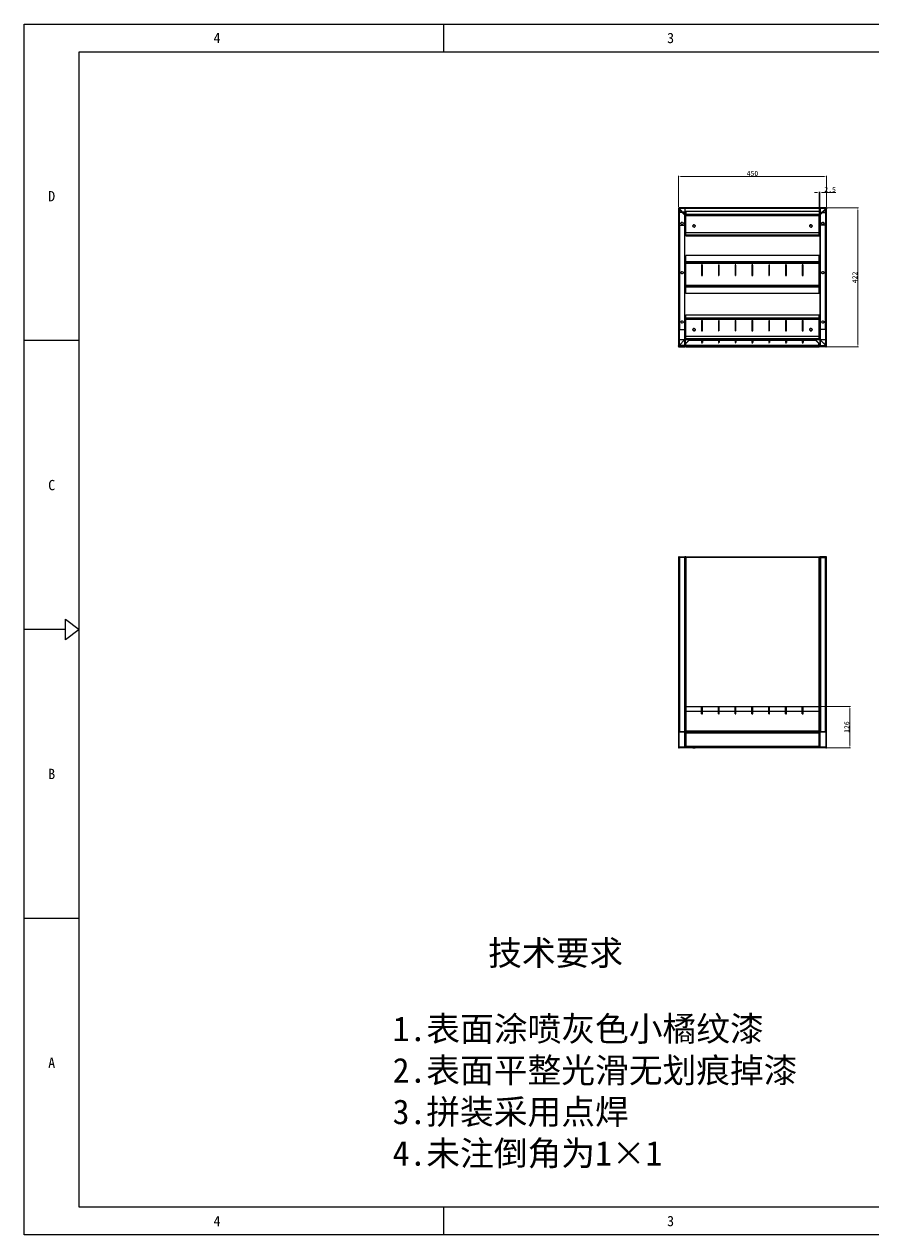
# Model space of a CAD drawing. Header units: millimetres. Extents: x 13106 to 40242, y 18888 to 28426.
# Drawn here: x 19499 to 22078, y 24299 to 27975 of the extents above; entities that cross this region are included whole.
import ezdxf
from ezdxf.enums import TextEntityAlignment as Align

# ---------------------------------------------------------------- set-up
doc = ezdxf.new("R2010")
doc.units = ezdxf.units.MM
doc.header["$PDSIZE"] = -1
doc.linetypes.add('HIDDEN', pattern=[1.905, 1.27, -0.635])
for name, color, linetype in [('02___PRT_ALL_AXES', 7, 'Continuous'), ('DEFAULT_2', 8, 'HIDDEN'), ('print', 30, 'Continuous')]:
    doc.layers.add(name, color=color, linetype=linetype)
doc.layers.add('dim', color=2, linetype='Continuous', lineweight=9)
doc.styles.add('Dartop', font='')
doc.styles.add('hzHT', font='simhei.ttf')
doc.styles.get('Dartop').set_extended_font_data('FangSong_GB2312')
doc.dimstyles.new('3', dxfattribs={"dimtxt": 15, "dimasz": 7, "dimexe": 2, "dimexo": 3, "dimgap": 2, "dimtad": 1, "dimzin": 9, "dimdsep": 46, "dimtxsty": 'Standard', "dimcen": 1, "dimadec": 1, "dimazin": 2, "dimtfac": 0.5, "dimtmove": 0, "dimatfit": 3, "dimfxl": 0, "dimtolj": 1, "dimlwd": 9, "dimlwe": 9, "dimarcsym": 0})

# ---------------------------------------------------------------- blocks, each defined once
blk = doc.blocks.new('*D354')
at = {"layer": 'Defpoints', "color": 0, "lineweight": 9, "transparency": 16777216}
for p in [(21917.5, 27463.4), (21915, 27394.1), (21917.5, 27394.1)]:
    blk.add_point(p, dxfattribs=at)
at = {"layer": 'dim', "color": 0, "lineweight": 9, "transparency": 16777216}
for p, q in [((21908, 27463.4), (21901, 27463.4)), ((21915, 27397.1), (21915, 27465.4)), ((21915, 27463.4), (21917.5, 27463.4)), ((21917.5, 27397.1), (21917.5, 27465.4)), ((21924.5, 27463.4), (21965.5, 27463.4))]:
    blk.add_line(p, q, dxfattribs=at)
for points in [[(21908, 27464.5), (21908, 27462.2), (21915, 27463.4)], [(21924.5, 27464.5), (21924.5, 27462.2), (21917.5, 27463.4)]]:
    blk.add_solid(points, dxfattribs=at)
at = {"layer": 'dim', "color": 0, "lineweight": 9, "transparency": 16777216, "insert": (21948.5, 27472.9), "char_height": 15, "attachment_point": 5}
blk.add_mtext('\\A1;2.5', dxfattribs=at)
blk = doc.blocks.new('*D355')
at = {"layer": 'Defpoints', "color": 0, "lineweight": 9, "transparency": 16777216}
for p in [(21937.5, 27512.1), (21487.5, 27417.1), (21937.5, 27417.1)]:
    blk.add_point(p, dxfattribs=at)
at = {"layer": 'dim', "color": 0, "lineweight": 9, "transparency": 16777216}
for p, q in [((21487.5, 27420.1), (21487.5, 27514.1)), ((21494.5, 27512.1), (21930.5, 27512.1)), ((21937.5, 27420.1), (21937.5, 27514.1))]:
    blk.add_line(p, q, dxfattribs=at)
for points in [[(21494.5, 27513.2), (21494.5, 27510.9), (21487.5, 27512.1)], [(21930.5, 27513.2), (21930.5, 27510.9), (21937.5, 27512.1)]]:
    blk.add_solid(points, dxfattribs=at)
at = {"layer": 'dim', "color": 0, "lineweight": 9, "transparency": 16777216, "insert": (21712.5, 27521.6), "char_height": 15, "attachment_point": 5}
blk.add_mtext('\\A1;450', dxfattribs=at)
blk = doc.blocks.new('*D356')
at = {"layer": 'Defpoints', "color": 0, "lineweight": 9, "transparency": 16777216}
for p in [(21935.5, 27417.1), (22033, 27417.1), (21935.5, 26995.1)]:
    blk.add_point(p, dxfattribs=at)
at = {"layer": 'dim', "color": 0, "lineweight": 9, "transparency": 16777216}
for p, q in [((21938.5, 27417.1), (22035, 27417.1)), ((22033, 27002.1), (22033, 27410.1)), ((21938.5, 26995.1), (22035, 26995.1))]:
    blk.add_line(p, q, dxfattribs=at)
for points in [[(22031.8, 27410.1), (22034.1, 27410.1), (22033, 27417.1)], [(22031.8, 27002.1), (22034.1, 27002.1), (22033, 26995.1)]]:
    blk.add_solid(points, dxfattribs=at)
at = {"layer": 'dim', "color": 0, "lineweight": 9, "transparency": 16777216, "insert": (22023.5, 27206.1), "char_height": 15, "attachment_point": 5, "rotation": 90}
blk.add_mtext('\\A1;422', dxfattribs=at)
blk = doc.blocks.new('*D358')
at = {"layer": 'Defpoints', "color": 0, "lineweight": 9, "transparency": 16777216}
for p in [(21871.7, 25903.6), (21875, 25777.6), (22008.7, 25777.6)]:
    blk.add_point(p, dxfattribs=at)
at = {"layer": 'dim', "color": 0, "lineweight": 9, "transparency": 16777216}
for p, q in [((21874.7, 25903.6), (22010.7, 25903.6)), ((22008.7, 25896.6), (22008.7, 25784.6)), ((21878, 25777.6), (22010.7, 25777.6))]:
    blk.add_line(p, q, dxfattribs=at)
for points in [[(22007.6, 25896.6), (22009.9, 25896.6), (22008.7, 25903.6)], [(22007.6, 25784.6), (22009.9, 25784.6), (22008.7, 25777.6)]]:
    blk.add_solid(points, dxfattribs=at)
at = {"layer": 'dim', "color": 0, "lineweight": 9, "transparency": 16777216, "insert": (21999.2, 25840.6), "char_height": 15, "attachment_point": 5, "rotation": 90}
blk.add_mtext('\\A1;126', dxfattribs=at)

msp = doc.modelspace()

# ---------------------------------------------------------------- linework, layer by layer
at = {"color": 0}
for p, q in [((20774.499, 27891.333), (20774.499, 27974.874)), ((19666.364, 24382.598), (19666.364, 27891.333)), ((19666.364, 27891.333), (24639.496, 27891.333)), ((19666.364, 27014.149), (19499.282, 27014.149)), ((19624.594, 26136.965), (19499.282, 26136.965)), ((19666.364, 25259.781), (19499.282, 25259.781)), ((24639.496, 24382.598), (19666.364, 24382.598)), ((20774.499, 24299.056), (20774.499, 24382.598))]:
    msp.add_line(p, q, dxfattribs=at)
at = {"color": 3, "linetype": 'Continuous'}
for p, q in [((21487.508, 27417.146), (21487.508, 26997.146)), ((21936.508, 27417.146), (21488.508, 27417.146)), ((21488.508, 27416.146), (21507.508, 27397.146)), ((21489.4, 27413.215), (21489.508, 27413.146)), ((21935.508, 27415.146), (21489.508, 27415.146)), ((21489.508, 27413.146), (21489.508, 26999.146)), ((21507.508, 27395.146), (21489.508, 27413.146)), ((21917.508, 27397.146), (21507.508, 27397.146)), ((21507.508, 27000.446), (21507.508, 27395.146)), ((21510.008, 27332.146), (21510.008, 27397.146)), ((21510.008, 27394.146), (21915.008, 27394.146)), ((21915.008, 27332.146), (21915.008, 27397.146)), ((21917.508, 27397.146), (21936.508, 27416.146)), ((21935.508, 27413.146), (21917.508, 27395.146)), ((21917.508, 27395.146), (21917.508, 27000.446)), ((21935.615, 27413.215), (21935.508, 27413.146)), ((21935.508, 26999.146), (21935.508, 27413.146)), ((21937.508, 26997.146), (21937.508, 27417.146)), ((21510.008, 27335.146), (21915.008, 27335.146)), ((21510.008, 27332.146), (21915.008, 27332.146)), ((21510.008, 27157.146), (21510.008, 27272.146)), ((21915.008, 27272.146), (21510.008, 27272.146)), ((21915.008, 27253.146), (21510.008, 27253.146)), ((21915.008, 27252.146), (21510.008, 27252.146)), ((21915.008, 27248.146), (21510.008, 27248.146)), ((21915.008, 27157.146), (21915.008, 27272.146)), ((21915.008, 27181.146), (21510.008, 27181.146)), ((21915.008, 27177.146), (21510.008, 27177.146)), ((21915.008, 27176.146), (21510.008, 27176.146)), ((21915.008, 27157.146), (21510.008, 27157.146)), ((21510.008, 27017.146), (21510.008, 27092.146)), ((21510.008, 27092.146), (21915.008, 27092.146)), ((21915.008, 27017.146), (21915.008, 27092.146)), ((21915.008, 27082.146), (21510.008, 27082.146)), ((21510.008, 27079.146), (21915.008, 27079.146)), ((21510.008, 27020.146), (21915.008, 27020.146)), ((21509.092, 26996.146), (21488.508, 26996.146)), ((21489.4, 26999.078), (21489.508, 26999.146)), ((21489.508, 26999.146), (21507.508, 27017.146)), ((21489.508, 26995.146), (21507.508, 26995.146)), ((21505.508, 26998.446), (21490.533, 26998.446)), ((21510.508, 26998.146), (21508.008, 26998.146)), ((21509.108, 26996.046), (21509.108, 26996.13)), ((21510.008, 27017.146), (21915.008, 27017.146)), ((21510.108, 26995.046), (21914.908, 26995.046)), ((21520.508, 27015.046), (21510.508, 27005.046)), ((21510.508, 26996.046), (21510.508, 27005.046)), ((21510.508, 26997.046), (21914.508, 26997.046)), ((21520.508, 27015.046), (21904.508, 27015.046)), ((21914.508, 27005.046), (21904.508, 27015.046)), ((21914.508, 26996.046), (21914.508, 27005.046)), ((21917.008, 26998.146), (21914.508, 26998.146)), ((21915.908, 26996.046), (21915.908, 26996.13)), ((21915.924, 26996.146), (21936.508, 26996.146)), ((21917.508, 27017.146), (21935.508, 26999.146)), ((21935.508, 26995.146), (21917.508, 26995.146)), ((21919.508, 26998.446), (21934.483, 26998.446)), ((21935.615, 26999.078), (21935.508, 26999.146)), ((21487.508, 26357.638), (21487.508, 25777.638)), ((21487.508, 26357.638), (21507.508, 26357.638)), ((21489.508, 26357.638), (21489.508, 25827.638)), ((21506.483, 26357.638), (21506.483, 25827.638)), ((21507.508, 26357.638), (21507.508, 25827.638)), ((21510.508, 26357.638), (21914.508, 26357.638)), ((21917.508, 25827.638), (21917.508, 26357.638)), ((21937.508, 26357.638), (21917.508, 26357.638)), ((21918.533, 25827.638), (21918.533, 26357.638)), ((21935.508, 25827.638), (21935.508, 26357.638)), ((21937.508, 25777.638), (21937.508, 26357.638)), ((21508.008, 25827.638), (21508.008, 25903.638)), ((21508.008, 25903.638), (21917.008, 25903.638)), ((21558.008, 25902.622), (21508.008, 25902.622)), ((21558.008, 25881.138), (21558.008, 25903.638)), ((21558.008, 25881.138), (21560.508, 25881.138)), ((21560.508, 25881.138), (21560.508, 25903.638)), ((21609.008, 25902.622), (21560.508, 25902.622)), ((21609.008, 25881.138), (21609.008, 25903.638)), ((21609.008, 25881.138), (21611.508, 25881.138)), ((21611.508, 25881.138), (21611.508, 25903.638)), ((21660.008, 25902.622), (21611.508, 25902.622)), ((21660.008, 25881.138), (21660.008, 25903.638)), ((21660.008, 25881.138), (21662.508, 25881.138)), ((21662.508, 25881.138), (21662.508, 25903.638)), ((21711.008, 25902.622), (21662.508, 25902.622)), ((21711.008, 25881.138), (21711.008, 25903.638)), ((21711.008, 25881.138), (21713.508, 25881.138)), ((21713.508, 25881.138), (21713.508, 25903.638)), ((21762.008, 25902.622), (21713.508, 25902.622)), ((21762.008, 25881.138), (21762.008, 25903.638)), ((21762.008, 25881.138), (21764.508, 25881.138)), ((21764.508, 25881.138), (21764.508, 25903.638)), ((21813.008, 25902.622), (21764.508, 25902.622)), ((21813.008, 25881.138), (21813.008, 25903.638)), ((21813.008, 25881.138), (21815.508, 25881.138)), ((21815.508, 25881.138), (21815.508, 25903.638)), ((21864.008, 25902.622), (21815.508, 25902.622)), ((21864.008, 25881.138), (21864.008, 25903.638)), ((21864.008, 25881.138), (21866.508, 25881.138)), ((21866.508, 25881.138), (21866.508, 25903.638)), ((21917.008, 25902.622), (21866.508, 25902.622)), ((21917.008, 25827.638), (21917.008, 25903.638)), ((21488.508, 25827.638), (21936.508, 25827.638)), ((21936.508, 25825.638), (21488.508, 25825.638)), ((21488.508, 25825.638), (21488.508, 25779.638)), ((21917.008, 25828.638), (21508.008, 25828.638)), ((21936.508, 25825.638), (21936.508, 25779.638)), ((21936.508, 25779.638), (21488.508, 25779.638)), ((21935.508, 25777.638), (21489.508, 25777.638))]:
    msp.add_line(p, q, dxfattribs=at)
at = {"color": 7, "linetype": 'Continuous'}
for p, q in [((21487.508, 27417.146), (21488.508, 27417.146)), ((21487.508, 27415.146), (21489.508, 27415.146)), ((21488.508, 27417.146), (21488.508, 27415.146)), ((21489.4, 27413.215), (21489.454, 27413.215)), ((21489.434, 27413.241), (21489.454, 27413.215)), ((21489.454, 27413.215), (21489.49, 27413.169)), ((21937.508, 27415.146), (21935.508, 27415.146)), ((21935.561, 27413.215), (21935.526, 27413.169)), ((21935.582, 27413.241), (21935.561, 27413.215)), ((21935.615, 27413.215), (21935.561, 27413.215)), ((21937.508, 27417.146), (21936.508, 27417.146)), ((21936.508, 27417.146), (21936.508, 27415.146)), ((21508.008, 27019.146), (21508.008, 27017.146)), ((21510.008, 27019.146), (21508.008, 27019.146)), ((21917.008, 27019.146), (21915.008, 27019.146)), ((21917.008, 27019.146), (21917.008, 27017.146)), ((21487.508, 26997.146), (21509.092, 26997.146)), ((21488.508, 26996.146), (21488.508, 26997.146)), ((21489.4, 26999.078), (21489.454, 26999.078)), ((21489.434, 26999.052), (21489.454, 26999.078)), ((21489.454, 26999.078), (21489.49, 26999.124)), ((21489.508, 26995.146), (21489.508, 26996.146)), ((21489.833, 26999.471), (21490.508, 26999.471)), ((21490.508, 26999.471), (21490.508, 27000.146)), ((21490.533, 26998.446), (21490.533, 26999.446)), ((21505.508, 26999.446), (21490.533, 26999.446)), ((21505.508, 26998.446), (21505.508, 26999.446)), ((21506.508, 27000.446), (21506.508, 27016.146)), ((21507.508, 27000.446), (21506.508, 27000.446)), ((21507.508, 27017.146), (21510.008, 27017.146)), ((21507.508, 26995.146), (21507.508, 26996.146)), ((21508.008, 27017.13), (21508.008, 26999.162)), ((21558.008, 27017.13), (21508.008, 27017.13)), ((21510.508, 26999.162), (21508.008, 26999.162)), ((21510.508, 26999.146), (21508.008, 26999.146)), ((21508.008, 26999.146), (21508.008, 26998.146)), ((21509.092, 26996.146), (21509.092, 26997.146)), ((21509.108, 26996.13), (21510.108, 26996.13)), ((21509.108, 26996.046), (21510.508, 26996.046)), ((21510.108, 26995.046), (21510.108, 26996.13)), ((21510.508, 26995.046), (21510.508, 26996.046)), ((21558.008, 27017.13), (21558.008, 27015.046)), ((21560.508, 27016.046), (21558.008, 27016.046)), ((21609.008, 27017.13), (21560.508, 27017.13)), ((21560.508, 27017.13), (21560.508, 27015.046)), ((21609.008, 27017.13), (21609.008, 27015.046)), ((21611.508, 27016.046), (21609.008, 27016.046)), ((21660.008, 27017.13), (21611.508, 27017.13)), ((21611.508, 27017.13), (21611.508, 27015.046)), ((21660.008, 27017.13), (21660.008, 27015.046)), ((21662.508, 27016.046), (21660.008, 27016.046)), ((21711.008, 27017.13), (21662.508, 27017.13)), ((21662.508, 27017.13), (21662.508, 27015.046)), ((21711.008, 27017.13), (21711.008, 27015.046)), ((21713.508, 27016.046), (21711.008, 27016.046)), ((21762.008, 27017.13), (21713.508, 27017.13)), ((21713.508, 27017.13), (21713.508, 27015.046)), ((21762.008, 27017.13), (21762.008, 27015.046)), ((21764.508, 27016.046), (21762.008, 27016.046)), ((21813.008, 27017.13), (21764.508, 27017.13)), ((21764.508, 27017.13), (21764.508, 27015.046)), ((21813.008, 27017.13), (21813.008, 27015.046)), ((21815.508, 27016.046), (21813.008, 27016.046)), ((21864.008, 27017.13), (21815.508, 27017.13)), ((21815.508, 27017.13), (21815.508, 27015.046)), ((21864.008, 27017.13), (21864.008, 27015.046)), ((21866.508, 27016.046), (21864.008, 27016.046)), ((21917.008, 27017.13), (21866.508, 27017.13)), ((21866.508, 27017.13), (21866.508, 27015.046)), ((21917.008, 26999.162), (21914.508, 26999.162)), ((21917.008, 26999.146), (21914.508, 26999.146)), ((21914.508, 26996.046), (21915.908, 26996.046)), ((21914.508, 26995.046), (21914.508, 26996.046)), ((21915.908, 26996.13), (21914.908, 26996.13)), ((21914.908, 26995.046), (21914.908, 26996.13)), ((21915.008, 27017.146), (21917.508, 27017.146)), ((21915.924, 26997.146), (21937.508, 26997.146)), ((21915.924, 26996.146), (21915.924, 26997.146)), ((21917.008, 27017.13), (21917.008, 26999.162)), ((21917.008, 26999.146), (21917.008, 26998.146)), ((21917.508, 27000.446), (21918.508, 27000.446)), ((21917.508, 26995.146), (21917.508, 26996.146)), ((21918.508, 27016.146), (21918.508, 27000.446)), ((21919.508, 26999.446), (21934.483, 26999.446)), ((21919.508, 26998.446), (21919.508, 26999.446)), ((21934.483, 26998.446), (21934.483, 26999.446)), ((21934.508, 26999.471), (21934.508, 27000.146)), ((21935.183, 26999.471), (21934.508, 26999.471)), ((21935.508, 26995.146), (21935.508, 26996.146)), ((21935.561, 26999.078), (21935.526, 26999.124)), ((21935.615, 26999.078), (21935.561, 26999.078)), ((21935.582, 26999.052), (21935.561, 26999.078)), ((21936.508, 26996.146), (21936.508, 26997.146)), ((21510.508, 26357.638), (21507.508, 26357.638)), ((21509.092, 26357.638), (21509.092, 25903.638)), ((21510.108, 26357.638), (21510.108, 25903.638)), ((21510.508, 26355.638), (21510.508, 26357.638)), ((21914.508, 26356.638), (21510.508, 26356.638)), ((21914.508, 26355.638), (21510.508, 26355.638)), ((21520.508, 26356.638), (21520.508, 26357.638)), ((21904.508, 26356.638), (21904.508, 26357.638)), ((21914.508, 26355.638), (21914.508, 26357.638)), ((21914.508, 26357.638), (21917.508, 26357.638)), ((21914.908, 25903.638), (21914.908, 26357.638)), ((21915.924, 25903.638), (21915.924, 26357.638)), ((21558.008, 25902.638), (21560.508, 25902.638)), ((21560.508, 25902.622), (21558.008, 25902.622)), ((21560.508, 25887.638), (21558.008, 25887.638)), ((21609.008, 25902.638), (21611.508, 25902.638)), ((21611.508, 25902.622), (21609.008, 25902.622)), ((21611.508, 25887.638), (21609.008, 25887.638)), ((21660.008, 25902.638), (21662.508, 25902.638)), ((21662.508, 25902.622), (21660.008, 25902.622)), ((21662.508, 25887.638), (21660.008, 25887.638)), ((21711.008, 25902.638), (21713.508, 25902.638)), ((21713.508, 25902.622), (21711.008, 25902.622)), ((21713.508, 25887.638), (21711.008, 25887.638)), ((21762.008, 25902.638), (21764.508, 25902.638)), ((21764.508, 25902.622), (21762.008, 25902.622)), ((21764.508, 25887.638), (21762.008, 25887.638)), ((21813.008, 25902.638), (21815.508, 25902.638)), ((21815.508, 25902.622), (21813.008, 25902.622)), ((21815.508, 25887.638), (21813.008, 25887.638)), ((21864.008, 25902.638), (21866.508, 25902.638)), ((21866.508, 25902.622), (21864.008, 25902.622)), ((21866.508, 25887.638), (21864.008, 25887.638)), ((21487.508, 25827.638), (21488.508, 25827.638)), ((21488.508, 25827.638), (21488.508, 25825.638)), ((21937.508, 25827.638), (21936.508, 25827.638)), ((21936.508, 25827.638), (21936.508, 25825.638)), ((21487.508, 25777.638), (21489.4, 25777.638)), ((21488.508, 25779.638), (21488.508, 25777.638)), ((21935.615, 25777.638), (21937.508, 25777.638)), ((21936.508, 25779.638), (21936.508, 25777.638))]:
    msp.add_line(p, q, dxfattribs=at)
at = {"color": 0}
msp.add_lwpolyline([(19666.364, 26136.965), (19624.594, 26105.637), (19624.594, 26168.293), (19666.364, 26136.965)], close=True, dxfattribs=at)
at = {"color": 2, "linetype": 'Continuous'}
for centre in [(21535.008, 27362.146), (21890.008, 27362.146), (21535.008, 27047.146), (21890.008, 27047.146)]:
    msp.add_arc(centre, 4, 255, 195, dxfattribs=at)
at = {"color": 3, "linetype": 'Continuous'}
for centre, radius, start, end in [((21489.508, 26997.146), 2, 180, 270), ((21490.533, 26999.471), 1.025, 196.053702, 270), ((21505.508, 27000.446), 2, 270, 0), ((21509.092, 26996.13), 0.0159, 0, 90), ((21510.108, 26996.046), 1, 180, 270), ((21914.908, 26996.046), 1, 270, 0), ((21915.924, 26996.13), 0.0159, 90, 180), ((21919.508, 27000.446), 2, 180, 270), ((21934.483, 26999.471), 1.025, 270, 343.946298), ((21935.508, 26997.146), 2, 270, 0)]:
    msp.add_arc(centre, radius, start, end, dxfattribs=at)
at = {"color": 7, "linetype": 'Continuous'}
for centre, radius, start, end in [((21489.508, 26997.146), 1, 180, 270), ((21490.533, 26999.471), 0.025, 180, 270), ((21505.508, 27000.446), 1, 270, 0), ((21509.092, 26996.13), 1.016, 0, 90), ((21915.924, 26996.13), 1.016, 90, 180), ((21919.508, 27000.446), 1, 180, 270), ((21934.483, 26999.471), 0.025, 270, 0), ((21935.508, 26997.146), 1, 270, 0)]:
    msp.add_arc(centre, radius, start, end, dxfattribs=at)
at = {"color": 3, "linetype": 'Continuous'}
for centre, major_axis, start_param, end_param in [((21489.508, 25779.638), (-0.001, 2), 2.61791311, 3.14121903), ((21935.508, 25779.638), (-0.009, 2), -3.14627677, -2.68036212), ((21935.508, 25779.638), (0, 2), -2.67575878, -2.61807465)]:
    msp.add_ellipse(centre, major_axis=major_axis, ratio=1, start_param=start_param, end_param=end_param, dxfattribs=at)
for points in [[(21487.508, 27415.146), (21487.508, 27414.979), (21487.6, 27414.711), (21487.825, 27414.408), (21488.157, 27414.071), (21488.69, 27413.671), (21489.154, 27413.372), (21489.4, 27413.215)], [(21937.508, 27415.146), (21937.508, 27414.979), (21937.416, 27414.711), (21937.19, 27414.408), (21936.858, 27414.071), (21936.326, 27413.671), (21935.862, 27413.372), (21935.615, 27413.215)], [(21487.508, 26997.146), (21487.508, 26997.314), (21487.6, 26997.581), (21487.825, 26997.885), (21488.157, 26998.222), (21488.69, 26998.622), (21489.154, 26998.921), (21489.4, 26999.078)], [(21937.508, 26997.146), (21937.508, 26997.314), (21937.416, 26997.581), (21937.19, 26997.885), (21936.858, 26998.222), (21936.326, 26998.622), (21935.862, 26998.921), (21935.615, 26999.078)]]:
    msp.add_open_spline(points, degree=3, knots=[0, 0, 0, 0, 0.18024056, 0.28657179, 0.40679, 0.68606918, 1, 1, 1, 1], dxfattribs=at)
at = {"color": 7, "linetype": 'Continuous'}
for points in [[(21488.508, 27415.146), (21488.508, 27414.986), (21488.56, 27414.652), (21488.77, 27414.172), (21489.075, 27413.703), (21489.311, 27413.397), (21489.434, 27413.241)], [(21936.508, 27415.146), (21936.508, 27414.986), (21936.456, 27414.652), (21936.246, 27414.172), (21935.941, 27413.703), (21935.704, 27413.397), (21935.582, 27413.241)], [(21488.508, 26997.146), (21488.508, 26997.307), (21488.56, 26997.641), (21488.77, 26998.12), (21489.075, 26998.59), (21489.311, 26998.896), (21489.434, 26999.052)], [(21936.508, 26997.146), (21936.508, 26997.307), (21936.456, 26997.641), (21936.246, 26998.12), (21935.941, 26998.59), (21935.704, 26998.896), (21935.582, 26999.052)]]:
    msp.add_open_spline(points, degree=3, knots=[0, 0, 0, 0, 0.22320891, 0.46241624, 0.72330962, 1, 1, 1, 1], dxfattribs=at)
at = {"layer": '02___PRT_ALL_AXES', "color": 8, "linetype": 'HIDDEN'}
for p, q in [((21495.008, 26357.638), (21495.008, 26356.638)), ((21495.008, 26357.638), (21502.008, 26357.638)), ((21495.008, 26356.638), (21502.008, 26356.638)), ((21502.008, 26357.638), (21502.008, 26356.638)), ((21923.008, 26357.638), (21923.008, 26356.638)), ((21923.008, 26357.638), (21930.008, 26357.638)), ((21923.008, 26356.638), (21930.008, 26356.638)), ((21930.008, 26357.638), (21930.008, 26356.638)), ((21531.508, 25780.638), (21538.508, 25780.638)), ((21531.508, 25780.638), (21531.508, 25777.638)), ((21531.508, 25777.638), (21538.508, 25777.638)), ((21538.508, 25780.638), (21538.508, 25777.638)), ((21893.508, 25780.638), (21886.508, 25780.638)), ((21886.508, 25780.638), (21886.508, 25777.638)), ((21893.508, 25777.638), (21886.508, 25777.638)), ((21893.508, 25780.638), (21893.508, 25777.638))]:
    msp.add_line(p, q, dxfattribs=at)
for centre in [(21498.508, 27370.546), (21926.508, 27370.546), (21498.508, 27220.546), (21926.508, 27220.546), (21498.508, 27070.546), (21926.508, 27070.546)]:
    msp.add_circle(centre, 3.5, dxfattribs=at)
at = {"layer": '02___PRT_ALL_AXES', "color": 3, "linetype": 'Continuous'}
for centre in [(21535.008, 27362.146), (21890.008, 27362.146), (21535.008, 27047.146), (21890.008, 27047.146)]:
    msp.add_circle(centre, 3.5, dxfattribs=at)
at = {"layer": 'DEFAULT_2', "color": 8, "linetype": 'HIDDEN'}
for p, q in [((21936.508, 27416.146), (21488.508, 27416.146)), ((21489.508, 27415.446), (21488.508, 27415.446)), ((21488.508, 27365.146), (21488.508, 27415.146)), ((21489.508, 27404.462), (21488.508, 27404.462)), ((21489.4, 27417.143), (21489.454, 27416.145)), ((21489.434, 27413.241), (21489.454, 27413.215)), ((21489.454, 27413.215), (21489.508, 27413.146)), ((21489.49, 27413.169), (21489.508, 27413.146)), ((21489.508, 27417.146), (21489.508, 27416.146)), ((21489.508, 27413.146), (21489.508, 27415.446)), ((21489.524, 27404.446), (21489.524, 27403.446)), ((21505.508, 27404.446), (21489.524, 27404.446)), ((21505.508, 27403.446), (21489.524, 27403.446)), ((21505.508, 27404.446), (21505.508, 27403.446)), ((21506.483, 27417.146), (21506.483, 27416.146)), ((21506.508, 27416.121), (21506.508, 27404.446)), ((21507.508, 27416.121), (21506.508, 27416.121)), ((21507.508, 27404.446), (21506.508, 27404.446)), ((21506.508, 27016.146), (21506.508, 27402.446)), ((21507.508, 27402.446), (21506.508, 27402.446)), ((21507.508, 27416.121), (21507.508, 27404.446)), ((21507.508, 27395.146), (21507.508, 27402.446)), ((21510.008, 27407.146), (21510.008, 27397.146)), ((21510.008, 27407.146), (21915.008, 27407.146)), ((21915.008, 27407.146), (21915.008, 27397.146)), ((21917.508, 27416.121), (21917.508, 27404.446)), ((21917.508, 27416.121), (21918.508, 27416.121)), ((21917.508, 27404.446), (21918.508, 27404.446)), ((21917.508, 27402.446), (21918.508, 27402.446)), ((21917.508, 27402.446), (21917.508, 27395.146)), ((21918.508, 27416.121), (21918.508, 27404.446)), ((21918.508, 27402.446), (21918.508, 27016.146)), ((21918.533, 27417.146), (21918.533, 27416.146)), ((21919.508, 27404.446), (21935.492, 27404.446)), ((21919.508, 27404.446), (21919.508, 27403.446)), ((21919.508, 27403.446), (21935.492, 27403.446)), ((21935.492, 27404.446), (21935.492, 27403.446)), ((21935.508, 27417.146), (21935.508, 27416.146)), ((21935.508, 27415.446), (21936.508, 27415.446)), ((21935.508, 27413.146), (21935.508, 27415.446)), ((21935.561, 27413.215), (21935.508, 27413.146)), ((21935.526, 27413.169), (21935.508, 27413.146)), ((21935.508, 27404.462), (21936.508, 27404.462)), ((21935.582, 27413.241), (21935.561, 27413.215)), ((21935.616, 27417.143), (21935.562, 27416.145)), ((21936.508, 27415.146), (21936.508, 27365.146)), ((21488.508, 27365.146), (21488.508, 27048.146)), ((21488.508, 27365.146), (21507.508, 27365.146)), ((21489.533, 27365.146), (21489.533, 27048.146)), ((21490.508, 27365.146), (21490.508, 27048.146)), ((21936.508, 27365.146), (21917.508, 27365.146)), ((21934.508, 27048.146), (21934.508, 27365.146)), ((21935.483, 27048.146), (21935.483, 27365.146)), ((21936.508, 27048.146), (21936.508, 27365.146)), ((21510.008, 27342.146), (21915.008, 27342.146)), ((21915.008, 27249.146), (21510.008, 27249.146)), ((21558.008, 27243.946), (21558.008, 27211.946)), ((21560.508, 27243.946), (21558.008, 27243.946)), ((21560.508, 27211.946), (21560.508, 27243.946)), ((21609.008, 27243.946), (21609.008, 27211.946)), ((21611.508, 27243.946), (21609.008, 27243.946)), ((21611.508, 27211.946), (21611.508, 27243.946)), ((21660.008, 27243.946), (21660.008, 27211.946)), ((21662.508, 27243.946), (21660.008, 27243.946)), ((21662.508, 27211.946), (21662.508, 27243.946)), ((21711.008, 27243.946), (21711.008, 27211.946)), ((21713.508, 27243.946), (21711.008, 27243.946)), ((21713.508, 27211.946), (21713.508, 27243.946)), ((21764.508, 27243.946), (21762.008, 27243.946)), ((21762.008, 27243.946), (21762.008, 27211.946)), ((21764.508, 27211.946), (21764.508, 27243.946)), ((21815.508, 27243.946), (21813.008, 27243.946)), ((21813.008, 27243.946), (21813.008, 27211.946)), ((21815.508, 27211.946), (21815.508, 27243.946)), ((21866.508, 27243.946), (21864.008, 27243.946)), ((21864.008, 27243.946), (21864.008, 27211.946)), ((21866.508, 27211.946), (21866.508, 27243.946)), ((21558.008, 27211.946), (21560.508, 27211.946)), ((21609.008, 27211.946), (21611.508, 27211.946)), ((21660.008, 27211.946), (21662.508, 27211.946)), ((21711.008, 27211.946), (21713.508, 27211.946)), ((21762.008, 27211.946), (21764.508, 27211.946)), ((21813.008, 27211.946), (21815.508, 27211.946)), ((21864.008, 27211.946), (21866.508, 27211.946)), ((21915.008, 27180.146), (21510.008, 27180.146)), ((21558.008, 27075.446), (21558.008, 27043.446)), ((21560.508, 27075.446), (21558.008, 27075.446)), ((21560.508, 27043.446), (21560.508, 27075.446)), ((21611.508, 27075.446), (21609.008, 27075.446)), ((21609.008, 27075.446), (21609.008, 27043.446)), ((21611.508, 27043.446), (21611.508, 27075.446)), ((21662.508, 27075.446), (21660.008, 27075.446)), ((21660.008, 27075.446), (21660.008, 27043.446)), ((21662.508, 27043.446), (21662.508, 27075.446)), ((21713.508, 27075.446), (21711.008, 27075.446)), ((21711.008, 27075.446), (21711.008, 27043.446)), ((21713.508, 27043.446), (21713.508, 27075.446)), ((21764.508, 27075.446), (21762.008, 27075.446)), ((21762.008, 27075.446), (21762.008, 27043.446)), ((21764.508, 27043.446), (21764.508, 27075.446)), ((21815.508, 27075.446), (21813.008, 27075.446)), ((21813.008, 27075.446), (21813.008, 27043.446)), ((21815.508, 27043.446), (21815.508, 27075.446)), ((21866.508, 27075.446), (21864.008, 27075.446)), ((21864.008, 27075.446), (21864.008, 27043.446)), ((21866.508, 27043.446), (21866.508, 27075.446)), ((21488.508, 26997.146), (21488.508, 27048.146)), ((21488.508, 27048.146), (21507.508, 27048.146)), ((21917.008, 27018.146), (21508.008, 27018.146)), ((21510.008, 27027.146), (21915.008, 27027.146)), ((21915.008, 27019.146), (21510.008, 27019.146)), ((21558.008, 27043.446), (21560.508, 27043.446)), ((21558.008, 27018.146), (21558.008, 27017.13)), ((21560.508, 27018.146), (21560.508, 27017.13)), ((21609.008, 27043.446), (21611.508, 27043.446)), ((21609.008, 27018.146), (21609.008, 27017.13)), ((21611.508, 27018.146), (21611.508, 27017.13)), ((21660.008, 27043.446), (21662.508, 27043.446)), ((21660.008, 27018.146), (21660.008, 27017.13)), ((21662.508, 27018.146), (21662.508, 27017.13)), ((21711.008, 27043.446), (21713.508, 27043.446)), ((21711.008, 27018.146), (21711.008, 27017.13)), ((21713.508, 27018.146), (21713.508, 27017.13)), ((21762.008, 27043.446), (21764.508, 27043.446)), ((21762.008, 27018.146), (21762.008, 27017.13)), ((21764.508, 27018.146), (21764.508, 27017.13)), ((21813.008, 27043.446), (21815.508, 27043.446)), ((21813.008, 27018.146), (21813.008, 27017.13)), ((21815.508, 27018.146), (21815.508, 27017.13)), ((21864.008, 27043.446), (21866.508, 27043.446)), ((21864.008, 27018.146), (21864.008, 27017.13)), ((21866.508, 27018.146), (21866.508, 27017.13)), ((21936.508, 27048.146), (21917.508, 27048.146)), ((21936.508, 27048.146), (21936.508, 26997.146)), ((21488.508, 27017.146), (21507.508, 27017.146)), ((21489.434, 26999.052), (21489.454, 26999.078)), ((21489.454, 26999.078), (21489.508, 26999.146)), ((21489.49, 26999.124), (21489.508, 26999.146)), ((21489.508, 27008.446), (21490.508, 27008.446)), ((21489.508, 26999.471), (21489.833, 26999.471)), ((21490.508, 27000.146), (21490.508, 27008.446)), ((21508.008, 27017.146), (21508.008, 27017.13)), ((21508.008, 26999.162), (21508.008, 26999.146)), ((21520.508, 27016.046), (21510.508, 27006.046)), ((21510.508, 27005.046), (21510.508, 27006.046)), ((21914.508, 26999.162), (21510.508, 26999.162)), ((21914.508, 26999.146), (21510.508, 26999.146)), ((21914.508, 26998.146), (21510.508, 26998.146)), ((21914.508, 26996.046), (21510.508, 26996.046)), ((21558.008, 27016.046), (21520.508, 27016.046)), ((21558.008, 27015.046), (21558.008, 27007.646)), ((21558.008, 27007.646), (21560.508, 27007.646)), ((21609.008, 27016.046), (21560.508, 27016.046)), ((21560.508, 27015.046), (21560.508, 27007.646)), ((21609.008, 27015.046), (21609.008, 27007.646)), ((21609.008, 27007.646), (21611.508, 27007.646)), ((21660.008, 27016.046), (21611.508, 27016.046)), ((21611.508, 27015.046), (21611.508, 27007.646)), ((21660.008, 27015.046), (21660.008, 27007.646)), ((21660.008, 27007.646), (21662.508, 27007.646)), ((21711.008, 27016.046), (21662.508, 27016.046)), ((21662.508, 27015.046), (21662.508, 27007.646)), ((21711.008, 27015.046), (21711.008, 27007.646)), ((21711.008, 27007.646), (21713.508, 27007.646)), ((21762.008, 27016.046), (21713.508, 27016.046)), ((21713.508, 27015.046), (21713.508, 27007.646)), ((21762.008, 27015.046), (21762.008, 27007.646)), ((21762.008, 27007.646), (21764.508, 27007.646)), ((21813.008, 27016.046), (21764.508, 27016.046)), ((21764.508, 27015.046), (21764.508, 27007.646)), ((21813.008, 27015.046), (21813.008, 27007.646)), ((21813.008, 27007.646), (21815.508, 27007.646)), ((21864.008, 27016.046), (21815.508, 27016.046)), ((21815.508, 27015.046), (21815.508, 27007.646)), ((21864.008, 27015.046), (21864.008, 27007.646)), ((21864.008, 27007.646), (21866.508, 27007.646)), ((21904.508, 27016.046), (21866.508, 27016.046)), ((21866.508, 27015.046), (21866.508, 27007.646)), ((21914.508, 27006.046), (21904.508, 27016.046)), ((21914.508, 27005.046), (21914.508, 27006.046)), ((21917.008, 27017.146), (21917.008, 27017.13)), ((21917.008, 26999.162), (21917.008, 26999.146)), ((21917.508, 27017.146), (21936.508, 27017.146)), ((21935.508, 27008.446), (21934.508, 27008.446)), ((21934.508, 27000.146), (21934.508, 27008.446)), ((21935.508, 26999.471), (21935.183, 26999.471)), ((21935.526, 26999.124), (21935.508, 26999.146)), ((21935.561, 26999.078), (21935.508, 26999.146)), ((21935.582, 26999.052), (21935.561, 26999.078)), ((21487.508, 26355.638), (21489.508, 26355.638)), ((21488.508, 25827.638), (21488.508, 26357.638)), ((21489.4, 26357.635), (21489.454, 26356.636)), ((21489.508, 26356.638), (21507.508, 26356.638)), ((21507.508, 26355.638), (21489.508, 26355.638)), ((21489.524, 25827.638), (21489.524, 26355.638)), ((21490.508, 26355.638), (21490.508, 25826.638)), ((21490.533, 26355.638), (21490.533, 25827.638)), ((21505.508, 26355.638), (21505.508, 25827.638)), ((21506.508, 26357.638), (21506.508, 25827.638)), ((21509.108, 26357.638), (21509.108, 25777.638)), ((21915.908, 25777.638), (21915.908, 26357.638)), ((21917.508, 26356.638), (21935.508, 26356.638)), ((21917.508, 26355.638), (21935.508, 26355.638)), ((21918.508, 25827.638), (21918.508, 26357.638)), ((21919.508, 26355.638), (21919.508, 25827.638)), ((21934.483, 25827.638), (21934.483, 26355.638)), ((21934.508, 25826.638), (21934.508, 26355.638)), ((21935.492, 26355.638), (21935.492, 25827.638)), ((21935.508, 26355.638), (21937.508, 26355.638)), ((21935.615, 26357.635), (21935.561, 26356.636)), ((21936.508, 25827.638), (21936.508, 26357.638)), ((21558.008, 25902.638), (21508.008, 25902.638)), ((21558.008, 25887.638), (21508.008, 25887.638)), ((21509.092, 25903.638), (21509.092, 25777.638)), ((21510.108, 25903.638), (21510.108, 25777.638)), ((21609.008, 25902.638), (21560.508, 25902.638)), ((21609.008, 25887.638), (21560.508, 25887.638)), ((21660.008, 25902.638), (21611.508, 25902.638)), ((21660.008, 25887.638), (21611.508, 25887.638)), ((21711.008, 25902.638), (21662.508, 25902.638)), ((21711.008, 25887.638), (21662.508, 25887.638)), ((21762.008, 25902.638), (21713.508, 25902.638)), ((21762.008, 25887.638), (21713.508, 25887.638)), ((21813.008, 25902.638), (21764.508, 25902.638)), ((21813.008, 25887.638), (21764.508, 25887.638)), ((21864.008, 25902.638), (21815.508, 25902.638)), ((21864.008, 25887.638), (21815.508, 25887.638)), ((21917.008, 25902.638), (21866.508, 25902.638)), ((21917.008, 25887.638), (21866.508, 25887.638)), ((21914.908, 25777.638), (21914.908, 25903.638)), ((21915.924, 25777.638), (21915.924, 25903.638)), ((21510.008, 25826.638), (21488.508, 25826.638)), ((21488.511, 25825.746), (21489.509, 25825.692)), ((21489.508, 25777.638), (21489.508, 25827.638)), ((21507.508, 25777.638), (21507.508, 25827.638)), ((21508.008, 25827.638), (21508.008, 25826.638)), ((21915.008, 25826.638), (21510.008, 25826.638)), ((21510.008, 25823.638), (21510.008, 25826.638)), ((21915.008, 25823.638), (21510.008, 25823.638)), ((21510.008, 25823.638), (21510.008, 25777.638)), ((21915.008, 25822.638), (21510.008, 25822.638)), ((21558.008, 25827.638), (21558.008, 25826.638)), ((21560.508, 25827.638), (21560.508, 25826.638)), ((21609.008, 25827.638), (21609.008, 25826.638)), ((21611.508, 25827.638), (21611.508, 25826.638)), ((21660.008, 25827.638), (21660.008, 25826.638)), ((21662.508, 25827.638), (21662.508, 25826.638)), ((21711.008, 25827.638), (21711.008, 25826.638)), ((21713.508, 25827.638), (21713.508, 25826.638)), ((21762.008, 25827.638), (21762.008, 25826.638)), ((21764.508, 25827.638), (21764.508, 25826.638)), ((21813.008, 25827.638), (21813.008, 25826.638)), ((21815.508, 25827.638), (21815.508, 25826.638)), ((21864.008, 25827.638), (21864.008, 25826.638)), ((21866.508, 25827.638), (21866.508, 25826.638)), ((21936.508, 25826.638), (21915.008, 25826.638)), ((21915.008, 25823.638), (21915.008, 25826.638)), ((21915.008, 25823.638), (21915.008, 25777.638)), ((21917.008, 25827.638), (21917.008, 25826.638)), ((21917.508, 25827.638), (21917.508, 25777.638)), ((21936.505, 25825.746), (21935.506, 25825.692)), ((21935.508, 25827.638), (21935.508, 25777.638)), ((21487.508, 25779.638), (21488.508, 25779.638)), ((21488.508, 25779.663), (21489.508, 25779.663)), ((21489.533, 25778.638), (21488.508, 25778.638)), ((21489.4, 25777.641), (21489.454, 25778.639)), ((21489.4, 25777.638), (21489.508, 25777.638)), ((21489.533, 25778.638), (21489.533, 25779.638)), ((21489.533, 25778.638), (21507.508, 25778.638)), ((21917.508, 25778.638), (21507.508, 25778.638)), ((21915.008, 25781.638), (21510.008, 25781.638)), ((21510.008, 25780.638), (21915.008, 25780.638)), ((21510.508, 25779.638), (21510.508, 25777.638)), ((21520.508, 25778.638), (21520.508, 25777.638)), ((21531.008, 25780.638), (21531.008, 25777.638)), ((21539.008, 25780.638), (21539.008, 25777.638)), ((21886.008, 25777.638), (21886.008, 25780.638)), ((21894.008, 25777.638), (21894.008, 25780.638)), ((21904.508, 25778.638), (21904.508, 25777.638)), ((21914.508, 25779.638), (21914.508, 25777.638)), ((21935.483, 25778.638), (21917.508, 25778.638)), ((21935.483, 25778.638), (21935.483, 25779.638)), ((21935.508, 25778.638), (21935.483, 25778.638)), ((21936.508, 25779.663), (21935.508, 25779.663)), ((21935.508, 25777.638), (21935.615, 25777.638)), ((21935.615, 25777.641), (21935.561, 25778.639)), ((21937.508, 25779.638), (21936.508, 25779.638))]:
    msp.add_line(p, q, dxfattribs=at)
for centre, radius, start, end in [((21489.508, 27415.146), 2, 90, 180), ((21489.508, 27415.146), 1, 90, 180), ((21489.524, 27404.462), 1.016, 180, 270), ((21489.524, 27404.462), 0.0159, 180, 270), ((21505.508, 27402.446), 2, 0, 90), ((21505.508, 27402.446), 1, 0, 90), ((21506.483, 27416.121), 1.025, 0, 90), ((21506.483, 27416.121), 0.025, 0, 90), ((21918.533, 27416.121), 1.025, 90, 180), ((21919.508, 27402.446), 2, 90, 180), ((21918.533, 27416.121), 0.025, 90, 180), ((21919.508, 27402.446), 1, 90, 180), ((21935.492, 27404.462), 1.016, 270, 0), ((21935.492, 27404.462), 0.0159, 270, 0), ((21935.508, 27415.146), 2, 0, 90), ((21935.508, 27415.146), 1, 0, 90), ((21490.533, 26999.471), 1.025, 180, 196.053702), ((21934.483, 26999.471), 1.025, 343.946298, 0), ((21489.508, 26355.638), 2, 90, 180), ((21489.508, 26355.638), 1, 90, 180), ((21935.508, 26355.638), 2, 0, 90), ((21935.508, 26355.638), 1, 0, 90), ((21490.508, 25825.638), 2, 90, 180), ((21490.508, 25825.638), 1, 90, 180), ((21934.508, 25825.638), 2, 0, 90), ((21934.508, 25825.638), 1, 0, 90), ((21489.508, 25779.638), 2, 180, 270), ((21489.533, 25779.663), 1.025, 180, 270), ((21489.508, 25779.638), 1, 180, 270), ((21489.533, 25779.663), 0.025, 180, 270), ((21935.483, 25779.663), 1.025, 270, 0), ((21935.483, 25779.663), 0.025, 270, 0), ((21935.508, 25779.638), 2, 270, 0), ((21935.508, 25779.638), 1, 270, 0)]:
    msp.add_arc(centre, radius, start, end, dxfattribs=at)
msp.add_ellipse((21935.508, 25779.638), major_axis=(1, -0.001), ratio=1, start_param=-1.56989491, end_param=0.00090142, dxfattribs=at)
at = {"layer": 'print'}
msp.add_lwpolyline([(19499.282, 27974.874), (24806.579, 27974.874), (24806.579, 24299.056), (19499.282, 24299.056)], close=True, dxfattribs=at)

# ---------------------------------------------------------------- texts
at = {"color": 0, "style": 'Dartop'}
for s, p in [('4', (20085.283, 27933.103)), ('3', (21463.715, 27933.103)), ('D', (19582.823, 27452.741)), ('C', (19582.823, 26575.557)), ('B', (19582.823, 25698.373)), ('A', (19582.823, 24821.19)), ('4', (20085.283, 24340.827)), ('3', (21463.715, 24340.827))]:
    msp.add_text(s, height=31.328, dxfattribs=at).set_placement(p, align=Align.MIDDLE_CENTER)
at = {"color": 0, "style": 'hzHT'}
msp.add_text('技术要求', height=75.1872, dxfattribs=at).set_placement((21114.407, 25192.591), align=Align.TOP_CENTER)
for s, height, p in [('1.表面涂喷灰色小橘纹漆', 75.18718, (20619.031, 24962.191)), ('2.表面平整光滑无划痕掉漆', 75.18718, (20619.031, 24836.191)), ('3.拼装采用点焊', 75.1872, (20619.031, 24710.191)), ('4.未注倒角为1×1', 75.1872, (20619.031, 24584.191))]:
    msp.add_text(s, height=height, dxfattribs=at).set_placement(p, align=Align.TOP_LEFT)

# ---------------------------------------------------------------- dimensions: what is measured, and where the dimension line sits
at = {"layer": 'dim', "lineweight": 9}
for base, p1, p2, picture, middle in [((21937.508, 27512.077), (21487.508, 27417.146), (21937.508, 27417.146), '*D355', (21712.508, 27521.577)), ((21917.508, 27463.381), (21915.008, 27394.146), (21917.508, 27394.146), '*D354', (21948.508, 27472.881))]:
    dim = msp.add_linear_dim(base=base, p1=p1, p2=p2, dimstyle='3', dxfattribs=at)
    dim.commit()
    dim.dimension.update_dxf_attribs({"geometry": picture, "text_midpoint": middle})
for base, p1, p2, picture, middle in [((22032.965, 27417.146), (21935.508, 26995.146), (21935.508, 27417.146), '*D356', (22023.465, 27206.146)), ((22008.722, 25777.638), (21871.705, 25903.638), (21874.966, 25777.638), '*D358', (21999.222, 25840.638))]:
    dim = msp.add_linear_dim(base=base, p1=p1, p2=p2, angle=90, dimstyle='3', dxfattribs=at)
    dim.commit()
    dim.dimension.update_dxf_attribs({"geometry": picture, "text_midpoint": middle})

doc.saveas('drawing.dxf')
